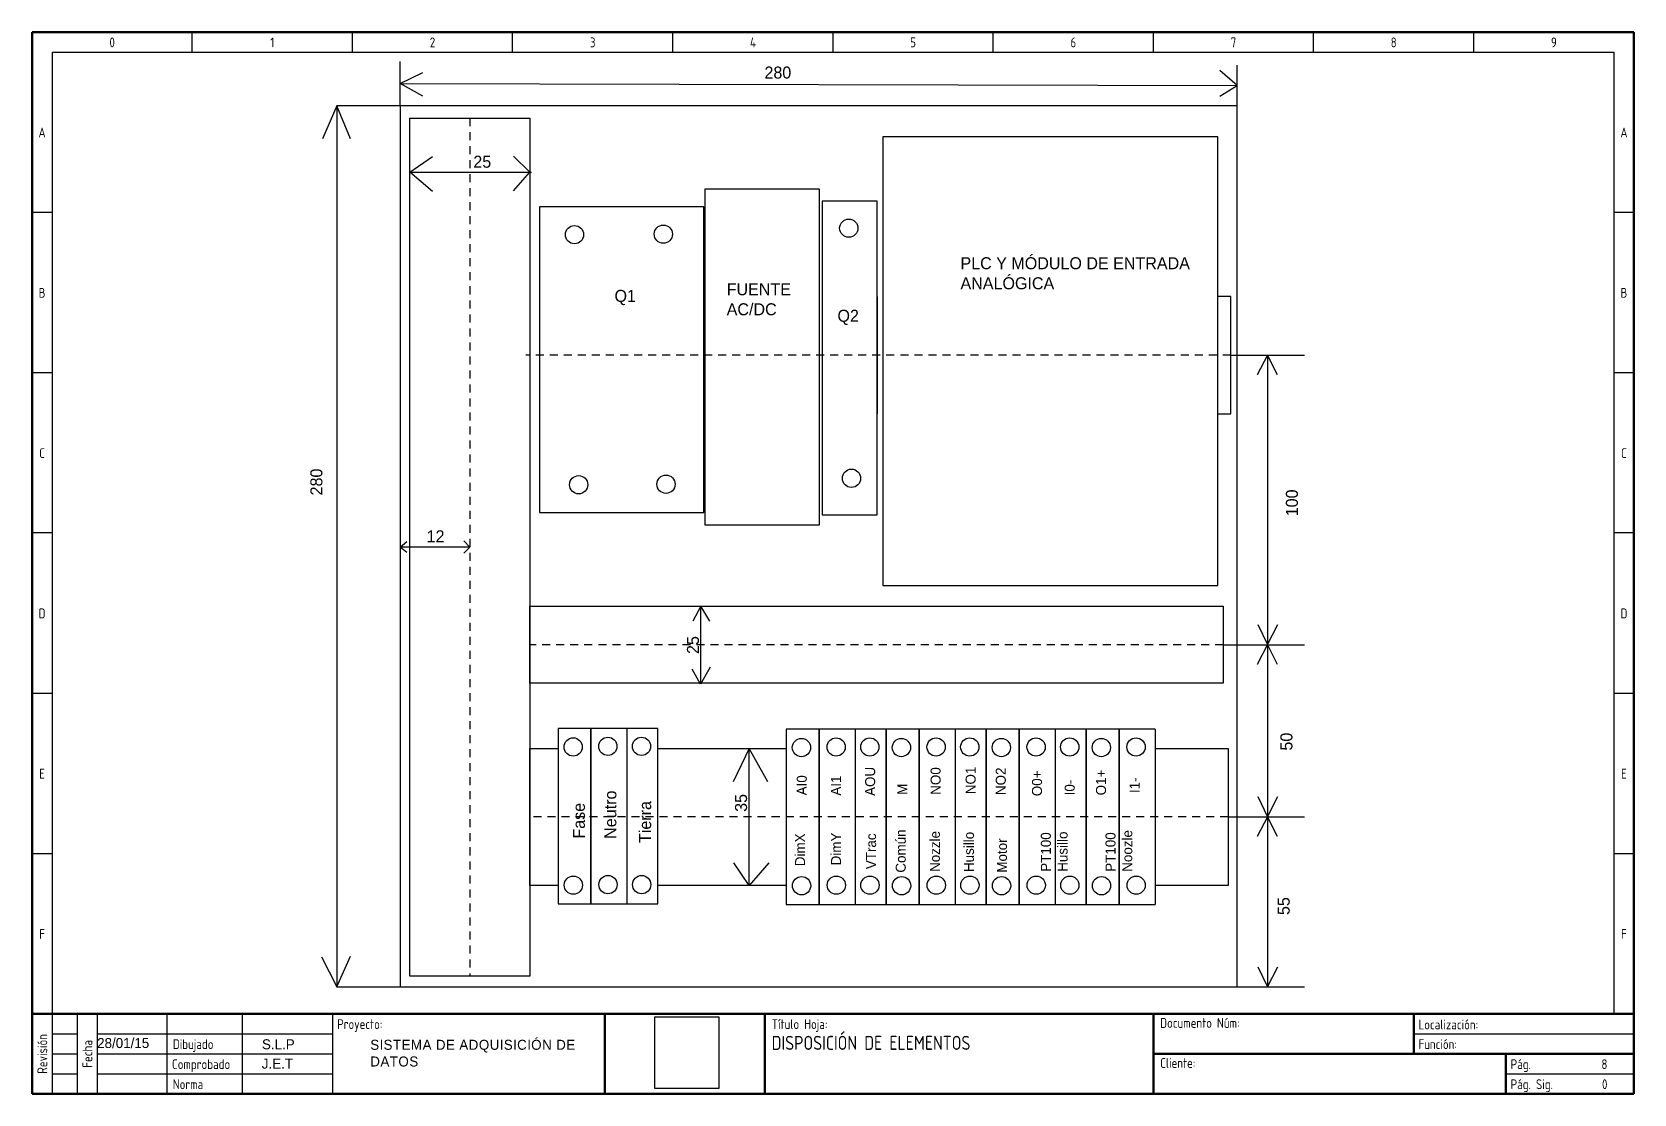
# Model space of a CAD drawing. Header units: millimetres. Extents: x 0 to 400, y 0 to 265.
import ezdxf
from ezdxf.enums import TextEntityAlignment as Align

# ---------------------------------------------------------------- set-up
doc = ezdxf.new("R2010")
doc.units = ezdxf.units.MM
doc.linetypes.add('Caddy_Dash', pattern=[3.5, 2, -1.5])
doc.linetypes.add('Caddy_Solid', pattern=[0])
doc.layers.add('Caddy_1', color=7, linetype='Continuous', lineweight=25)
doc.styles.add('Caddy_Vectorfont1p', font='isocp___.ttf', dxfattribs={"width": 0.9})
picture_1 = doc.add_image_def('image1.jpg', size_in_pixel=(300, 335))

# ---------------------------------------------------------------- blocks, each defined once
blk = doc.blocks.new('Blk3')
at = {"layer": 'Caddy_1', "linetype": 'Caddy_Solid', "lineweight": 50}
for p, q in [((10, 30), (410, 30)), ((153, 30), (153, 10)), ((193, 30), (193, 10)), ((290, 30), (290, 10)), ((355, 20), (355, 30)), ((290, 20), (410, 20)), ((378, 10), (378, 20)), ((410, 10), (10, 10))]:
    blk.add_line(p, q, dxfattribs=at)
at = {"layer": 'Caddy_1', "linetype": 'Caddy_Solid', "lineweight": 25}
for p, q in [((10, 30), (15, 30)), ((15, 30), (15, 10)), ((21.25, 30), (21.25, 10)), ((26.25, 30), (26.25, 10)), ((43.75, 10), (43.75, 30)), ((62.5, 30), (62.5, 10)), ((85, 30), (85, 10)), ((15, 25), (21.25, 25)), ((26.25, 25), (85, 25)), ((355, 25), (410, 25)), ((15, 20), (21.25, 20)), ((26.25, 20), (85, 20)), ((15, 15), (21.25, 15)), ((26.25, 15), (85, 15)), ((378, 15), (410, 15))]:
    blk.add_line(p, q, dxfattribs=at)
at = {"layer": 'Caddy_1', "lineweight": 25, "style": 'Caddy_Vectorfont1p', "width": 0.9}
for s, p in [('Proyecto:', (86.2, 26.2)), ('Título Hoja:', (194.7, 26.2)), ('Documento Núm:', (291.7, 26.5)), ('Localización:', (356.2, 26.1)), ('Dibujado', (45.15, 21.2)), ('Función:', (356.2, 21.2)), ('Comprobado', (44.94, 16.2)), ('Cliente:', (291.7, 16.5)), ('Pág.', (379.2, 16.2)), ('Norma', (45.15, 11.2)), ('Pág. Sig.', (379.2, 11.2))]:
    blk.add_text(s, height=2.45, dxfattribs=at).set_placement(p)
for s, p in [('Revisión', (13.8, 20)), ('Fecha', (25.05, 20))]:
    blk.add_text(s, height=2.45, rotation=90, dxfattribs=at).set_placement(p, align=Align.CENTER)
blk = doc.blocks.new('Blk4')
at = {"layer": 'Caddy_1', "linetype": 'Caddy_Solid', "lineweight": 50}
for p, q in [((10, 10), (10, 275)), ((10, 275), (410, 275)), ((410, 275), (410, 10))]:
    blk.add_line(p, q, dxfattribs=at)
at = {"layer": 'Caddy_1', "linetype": 'Caddy_Solid', "lineweight": 25}
for p, q in [((50, 270), (50, 275)), ((90, 270), (90, 275)), ((130, 270), (130, 275)), ((170, 270), (170, 275)), ((210, 270), (210, 275)), ((250, 270), (250, 275)), ((290, 270), (290, 275)), ((330, 270), (330, 275)), ((370, 270), (370, 275)), ((15, 270), (15, 30)), ((15, 270), (405, 270)), ((405, 270), (405, 30)), ((15, 230), (10, 230)), ((410, 230), (405, 230)), ((15, 190), (10, 190)), ((410, 190), (405, 190)), ((15, 150), (10, 150)), ((410, 150), (405, 150)), ((10, 110), (15, 110)), ((405, 110), (410, 110)), ((10, 70), (15, 70)), ((405, 70), (410, 70))]:
    blk.add_line(p, q, dxfattribs=at)
at = {"layer": 'Caddy_1', "lineweight": 25, "style": 'Caddy_Vectorfont1p', "width": 0.9}
for s, p in [('0', (30, 271.2)), ('1', (70, 271.2)), ('2', (110, 271.2)), ('3', (150, 271.2)), ('4', (190, 271.2)), ('5', (230, 271.2)), ('6', (270, 271.2)), ('7', (310, 271.2)), ('8', (350, 271.2)), ('9', (390, 271.2)), ('A', (12.5, 248.7)), ('A', (407.5, 248.7)), ('B', (12.5, 208.7)), ('B', (407.5, 208.7)), ('C', (12.5, 168.7)), ('C', (407.5, 168.7)), ('D', (12.5, 128.7)), ('D', (407.5, 128.7)), ('E', (12.5, 88.7)), ('E', (407.5, 88.7)), ('F', (12.5, 48.7)), ('F', (407.5, 48.7))]:
    blk.add_text(s, height=2.45, dxfattribs=at).set_placement(p, align=Align.CENTER)

msp = doc.modelspace()

# ---------------------------------------------------------------- linework, layer by layer
for p, q in [((91.86, 246.56), (91.86, 257.57)), ((300.88, 246.56), (300.88, 256.69)), ((91.86, 252.06), (97.57, 254.85)), ((91.86, 252.06), (300.88, 251.62)), ((97.57, 248.93), (91.86, 252.06)), ((300.88, 251.62), (296.57, 255.3)), ((296.57, 248.93), (300.88, 251.62)), ((76.05, 246.56), (72.5, 238.31)), ((91.86, 246.56), (76.05, 246.56)), ((76.05, 246.56), (76.05, 26.7)), ((79.5, 238.31), (76.05, 246.56)), ((212.41, 238.78), (212.41, 126.79)), ((94.35, 229.98), (99.94, 233.86)), ((124.27, 229.98), (120.22, 233.97)), ((94.35, 229.98), (124.69, 229.98)), ((99.94, 225.12), (94.35, 229.98)), ((120.22, 225.34), (124.27, 229.98)), ((299.29, 184.29), (317.72, 184.29)), ((308.5, 184.29), (305.9, 179.36)), ((308.5, 184.29), (308.5, 26.64)), ((310.99, 179.36), (308.5, 184.29)), ((305.9, 179.36), (305.9, 179.36)), ((91.86, 136.41), (93.58, 137.81)), ((109.31, 136.41), (91.86, 136.41)), ((93.58, 135.02), (91.86, 136.41)), ((109.31, 136.41), (107.8, 137.93)), ((107.8, 134.91), (109.31, 136.41)), ((166.94, 121.66), (164.95, 117.91)), ((166.94, 102.43), (166.94, 121.66)), ((169.26, 117.91), (166.94, 121.66)), ((306.07, 117.12), (308.51, 112.06)), ((308.51, 112.06), (311.09, 117.12)), ((297.38, 112.04), (317.72, 112.04)), ((308.5, 112.07), (305.9, 107.14)), ((310.99, 107.14), (308.5, 112.07)), ((166.85, 102.19), (164.85, 105.98)), ((169.27, 106.44), (166.85, 102.19)), ((305.9, 107.14), (305.9, 107.14)), ((139.53, 91.12), (139.53, 47.35)), ((139.53, 47.35), (139.53, 91.12)), ((148.49, 91.12), (148.49, 47.35)), ((196.53, 90.97), (196.53, 47.21)), ((196.53, 47.21), (196.53, 90.97)), ((205.5, 90.97), (205.5, 47.21)), ((221.49, 90.97), (221.49, 47.21)), ((221.49, 47.21), (221.49, 90.97)), ((230.46, 90.97), (230.46, 47.21)), ((246.46, 90.97), (246.46, 47.21)), ((246.46, 47.21), (246.46, 90.97)), ((255.42, 90.97), (255.42, 47.21)), ((271.42, 90.97), (271.42, 47.21)), ((271.42, 47.21), (271.42, 90.97)), ((280.38, 90.97), (280.38, 47.21)), ((179.06, 86.18), (175.06, 77.86)), ((179.06, 51.99), (179.06, 86.18)), ((183.69, 77.86), (179.06, 86.18)), ((306.04, 74.14), (308.49, 69.09)), ((308.49, 69.09), (311.06, 74.14)), ((298.66, 69.09), (317.72, 69.09)), ((308.51, 69.12), (305.9, 64.19)), ((311, 64.19), (308.51, 69.12)), ((109.31, 65.5), (109.31, 65.5)), ((305.9, 64.19), (305.9, 64.19)), ((179.06, 51.99), (175.18, 57.58)), ((183.92, 57.58), (179.06, 51.99)), ((72.28, 34.13), (76.05, 26.7)), ((76.05, 26.7), (79.5, 34.35)), ((306.06, 31.69), (308.5, 26.64)), ((308.5, 26.64), (311.08, 31.69)), ((76.05, 26.7), (91.86, 26.64)), ((300.88, 26.64), (317.72, 26.64))]:
    msp.add_line(p, q)
at = {"linetype": 'Caddy_Dash'}
for p, q in [((109.31, 243.48), (109.31, 29.34)), ((299.29, 184.29), (123.24, 184.29)), ((297.38, 112.04), (124.27, 112.04)), ((298.66, 69.09), (124.27, 69.09))]:
    msp.add_line(p, q, dxfattribs=at)
for points in [[(91.86, 246.56), (91.86, 26.64), (300.88, 26.64), (300.88, 246.56)], [(124.27, 243.48), (124.27, 29.34), (94.35, 29.34), (94.35, 243.48)], [(167.98, 225.76), (167.98, 141.99), (196.62, 141.99), (196.62, 225.76)], [(126.68, 221.35), (126.68, 145.03), (167.71, 145.03), (167.71, 221.35)], [(197.3, 222.71), (197.3, 144.49), (210.98, 144.49), (210.98, 222.71)], [(124.27, 102.43), (124.27, 121.66), (297.38, 121.66), (297.38, 102.43)], [(131.31, 91.12), (131.31, 47.35), (156.27, 47.35), (156.27, 91.12)], [(188.31, 90.97), (188.31, 47.21), (213.27, 47.21), (213.27, 90.97)], [(213.27, 90.97), (213.27, 47.21), (238.23, 47.21), (238.23, 90.97)], [(238.23, 90.97), (238.23, 47.21), (263.19, 47.21), (263.19, 90.97)]]:
    msp.add_lwpolyline(points, close=True)
for points in [[(212.41, 126.79), (296.1, 126.79), (296.1, 238.78), (212.41, 238.78)], [(210.98, 198.92), (210.98, 169.65)], [(296.1, 169.65), (299.29, 169.65), (299.29, 198.92), (296.1, 198.92)], [(280.38, 90.97), (263.19, 90.97), (263.19, 47.21), (280.38, 47.21)], [(131.31, 51.99), (124.27, 51.99), (124.27, 86.18), (131.31, 86.18)], [(156.27, 86.18), (188.31, 86.18)], [(280.38, 86.18), (298.66, 86.18), (298.66, 51.99), (280.38, 51.99)], [(188.31, 51.99), (156.27, 51.99)]]:
    msp.add_lwpolyline(points)
for centre in [(135.42, 214.36), (157.6, 214.5), (203.92, 215.99), (136.46, 151.96), (158.28, 152.09), (204.59, 153.58), (135.1, 86.53), (143.76, 86.67), (152.16, 86.67), (192.1, 86.38), (200.76, 86.52), (209.17, 86.52), (217.06, 86.38), (225.72, 86.52), (234.13, 86.52), (242.02, 86.38), (250.69, 86.52), (259.09, 86.52), (266.99, 86.38), (275.65, 86.52), (135.13, 52.04), (143.79, 52.18), (152.2, 52.18), (192.13, 51.89), (200.8, 52.03), (209.2, 52.03), (217.1, 51.89), (225.76, 52.03), (234.16, 52.03), (242.06, 51.89), (250.72, 52.03), (259.12, 52.03), (267.02, 51.89), (275.68, 52.03)]:
    msp.add_circle(centre, 2.28)

# ---------------------------------------------------------------- block references
at = {"layer": 'Caddy_1'}
for name in ['Blk4', 'Blk3']:
    msp.add_blockref(name, (-10.02, -10.07), dxfattribs=at)

# ---------------------------------------------------------------- texts
at = {"attachment_point": 1}
for s, insert, char_height, width in [('{\\C0;280}', (182.86, 256.33), 3, 8.6732), ('{\\C0;25}', (110.17, 234.08), 3, 8.6732), ('{\\C0;PLC Y MÓDULO DE ENTRADA ANALÓGICA}', (231.81, 208.74), 3, 58.4536), ('{\\C0;Q1}', (145.42, 200.59), 3, 8.6732), ('{\\C0;FUENTE AC/DC}', (173.43, 202.25), 3, 8.6732), ('{\\C0;Q2}', (201.09, 195.63), 3, 8.6732), ('{\\C0;12}', (98.5, 140.59), 3, 8.6732), ('{\\A1;\\C5;28/01/15}', (16.23, 13.89), 2.5, 23.2027), ('{\\C5;S.L.P}', (57.39, 13.58), 2.5, 8.6732), ('{\\C5;\\T1.05;SISTEMA DE ADQUISICIÓN DE DATOS}', (84.43, 13.45), 2.5, 51.3134), ('{\\C5;J.E.T}', (57.34, 8.75), 2.5, 20.0109)]:
    msp.add_mtext(s, dxfattribs=dict(at, insert=insert, char_height=char_height, width=width))
at = {"width": 8.6732, "attachment_point": 1, "rotation": 90}
for s, insert, char_height in [('{\\C0;280}', (69.47, 149.3), 3), ('{\\C0;100}', (313.06, 144.09), 3), ('{\\C0;25}', (163.5, 109.73), 3), ('{\\C0;50}', (311.69, 85.62), 3), ('{\\C0;AOU}', (208, 74.31), 2.5), ('{\\C0;NO0}', (224.35, 74.59), 2.5), ('{\\C0;NO1}', (233.09, 74.74), 2.5), ('{\\C0;NO2}', (240.62, 74.52), 2.5), ('{\\C0;O0+}', (249.66, 74.24), 2.5), ('{\\C0;O1+}', (265.65, 74.45), 2.5), ('{\\C0;AI0}', (190.93, 74.45), 2.5), ('{\\C0;AI1}', (199.46, 74.38), 2.5), ('{\\C0;M}', (216.03, 74.59), 2.5), ('{\\C0;I0-}', (257.83, 74.45), 2.5), ('{\\C0;I1-}', (274.04, 75.02), 2.5), ('{\\C0;Fase}', (135.02, 63.65), 3), ('{\\C0;Neutro}', (142.88, 63.6), 3), ('{\\C0;Tierra}', (151.57, 62.55), 3), ('{\\C0;35}', (175.51, 70.33), 3), ('{\\C0;DimX}', (190.5, 56.77), 2.5), ('{\\C0;DimY}', (199.47, 56.98), 2.5), ('{\\C0;VTrac}', (208.23, 56.03), 2.5), ('{\\C0;Común}', (215.64, 55.16), 2.5), ('{\\C0;Nozzle}', (224.16, 55.34), 2.5), ('{\\C0;Husillo}', (232.66, 55.31), 2.5), ('{\\C0;PT100\\PHusillo}', (251.88, 55.38), 2.5), ('{\\C0;PT100\\PNoozle}', (268.02, 55.38), 2.5), ('{\\C0;Motor}', (240.91, 55.16), 2.5), ('{\\C0;55}', (311.01, 44.58), 3)]:
    msp.add_mtext(s, dxfattribs=dict(at, insert=insert, char_height=char_height))
at = {"layer": 'Caddy_1', "color": 5, "lineweight": 25, "true_color": 0x0000ff, "style": 'Caddy_Vectorfont1p', "width": 0.9}
msp.add_text('DISPOSICIÓN DE ELEMENTOS', height=3.5, dxfattribs=at).set_placement((184.68, 10.93, -1))
for s, p in [('8', (393.35, 6.13, -1)), ('0', (393.35, 1.13, -1))]:
    msp.add_text(s, height=2.45, dxfattribs=at).set_placement(p, align=Align.RIGHT)

# ---------------------------------------------------------------- pictures from other files: only their frames are drawn
image = msp.add_image(picture_1, insert=(155.47, 1.32), size_in_units=(16.01, 17.87))
image.dxf.flags = 7

doc.saveas('drawing.dxf')
